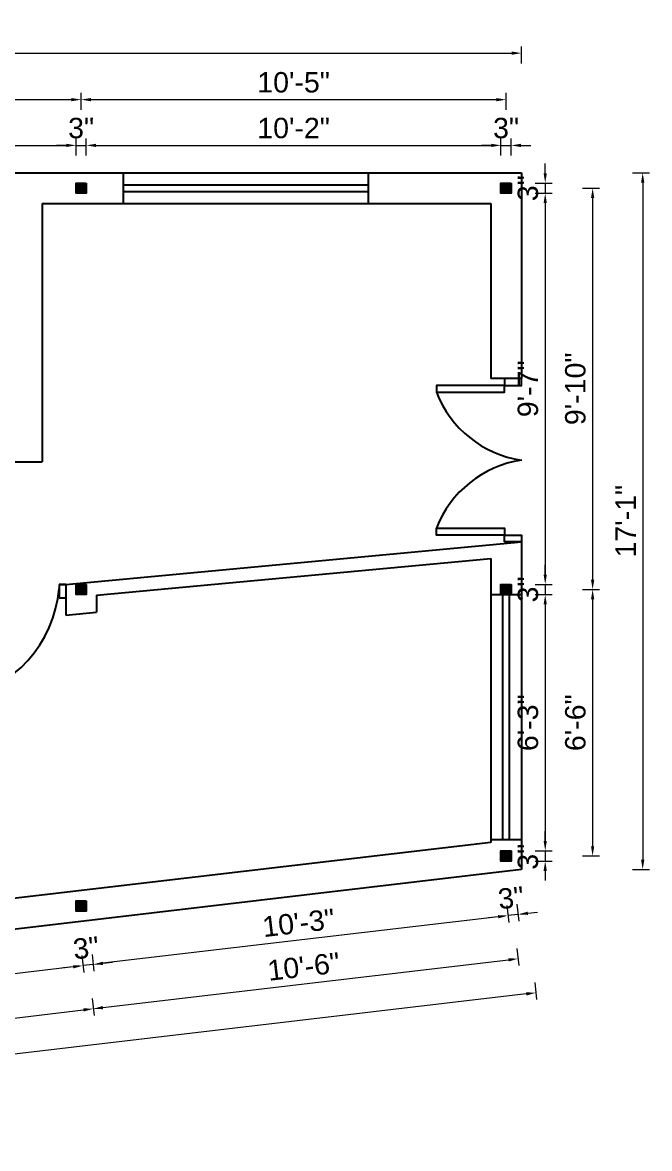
# Model space of a CAD drawing. Header units: inches. Extents: x 54699 to 80583, y -8431 to -3547.
# Drawn here: x 78046.1 to 78230.5, y -5225.6 to -4894.5 of the extents above; entities that cross this region are included whole.
import ezdxf

# ---------------------------------------------------------------- set-up
doc = ezdxf.new("R2010")
doc.units = ezdxf.units.IN
doc.header["$LTSCALE"] = 0.5
doc.header["$MEASUREMENT"] = 0
doc.header["$PDMODE"] = 66
doc.layers.add('DIMENSION', color=5, linetype='Continuous')
for name, color, linetype, lineweight in [('steps', 253, 'Continuous', 20), ('Toilet', 7, 'Continuous', 25), ('truss', 1, 'Continuous', 25)]:
    doc.layers.add(name, color=color, linetype=linetype, lineweight=lineweight)
doc.styles.add('Lettring Text', font='arial.ttf')
doc.dimstyles.new('Copy of Standard', dxfattribs={"dimtxt": 6, "dimasz": 2.875, "dimexe": 2, "dimexo": 4, "dimgap": 2, "dimtad": 1, "dimdec": 0, "dimrnd": 1, "dimzin": 0, "dimdsep": 46, "dimlunit": 4, "dimtxsty": 'Lettring Text', "dimcen": 0.1, "dimclrd": 7, "dimclre": 7, "dimclrt": 7, "dimazin": 0, "dimtfac": 0.645, "dimtdec": 0, "dimtmove": 1, "dimatfit": 0, "dimfxl": 3, "dimfxlon": 1, "dimtfillclr": 256, "dimtolj": 1, "dimtzin": 0, "dimlwd": -1, "dimlwe": -1, "dimarcsym": 2})
pattern_1 = [(315, (82961.14223, 68989.72669), (0.08838834765, 0.08838834765), [])]
pattern_2 = [(315, (82961.14223, 68990.22669), (0.08838834765, 0.08838834765), [])]

# ---------------------------------------------------------------- blocks, each defined once
blk = doc.blocks.new('*D1059')
at = {"layer": 'Defpoints', "color": 0, "ltscale": 0.5, "transparency": 16777216}
for p in [(78189.83, -4941.67), (78189.83, -4944.67), (78199.85, -4944.67)]:
    blk.add_point(p, dxfattribs=at)
at = {"layer": 'steps', "color": 7, "ltscale": 0.5, "transparency": 16777216}
for p, q in [((78199.85, -4938.8), (78199.85, -4935.92)), ((78196.85, -4941.67), (78201.85, -4941.67)), ((78199.85, -4941.67), (78199.85, -4944.67)), ((78196.85, -4944.67), (78201.85, -4944.67)), ((78199.85, -4947.55), (78199.85, -4950.42))]:
    blk.add_line(p, q, dxfattribs=at)
for points in [[(78199.37, -4938.8), (78200.32, -4938.8), (78199.85, -4941.67)], [(78199.37, -4947.55), (78200.32, -4947.55), (78199.85, -4944.67)]]:
    blk.add_solid(points, dxfattribs=at)
at = {"layer": 'steps', "color": 7, "ltscale": 0.5, "transparency": 16777216, "insert": (78194.78, -4943.17), "char_height": 6, "attachment_point": 5, "rotation": 90, "style": 'Lettring Text'}
blk.add_mtext('\\A1;3"', dxfattribs=at)
blk = doc.blocks.new('*D1060')
at = {"layer": 'Defpoints', "color": 0, "transparency": 16777216}
for p in [(78189.83, -4944.67), (78189.83, -5059.67), (78199.85, -5059.67)]:
    blk.add_point(p, dxfattribs=at)
at = {"layer": 'steps', "color": 7, "transparency": 16777216}
for p, q in [((78196.85, -4944.67), (78201.85, -4944.67)), ((78199.85, -4947.55), (78199.85, -5056.8)), ((78196.85, -5059.67), (78201.85, -5059.67))]:
    blk.add_line(p, q, dxfattribs=at)
for points in [[(78199.37, -4947.55), (78200.32, -4947.55), (78199.85, -4944.67)], [(78199.37, -5056.8), (78200.32, -5056.8), (78199.85, -5059.67)]]:
    blk.add_solid(points, dxfattribs=at)
at = {"layer": 'steps', "color": 7, "transparency": 16777216, "insert": (78194.78, -5002.17), "char_height": 6, "attachment_point": 5, "rotation": 90, "style": 'Lettring Text'}
blk.add_mtext('\\A1;9\'-7"', dxfattribs=at)
blk = doc.blocks.new('*D1061')
at = {"layer": 'Defpoints', "color": 0, "transparency": 16777216}
for p in [(78189.83, -5059.67), (78189.83, -5062.67), (78199.85, -5062.67)]:
    blk.add_point(p, dxfattribs=at)
at = {"layer": 'steps', "color": 7, "transparency": 16777216}
for p, q in [((78199.85, -5056.8), (78199.85, -5053.92)), ((78196.85, -5059.67), (78201.85, -5059.67)), ((78199.85, -5059.67), (78199.85, -5062.67)), ((78196.85, -5062.67), (78201.85, -5062.67)), ((78199.85, -5065.55), (78199.85, -5068.42))]:
    blk.add_line(p, q, dxfattribs=at)
for points in [[(78199.37, -5056.8), (78200.32, -5056.8), (78199.85, -5059.67)], [(78199.37, -5065.55), (78200.32, -5065.55), (78199.85, -5062.67)]]:
    blk.add_solid(points, dxfattribs=at)
at = {"layer": 'steps', "color": 7, "transparency": 16777216, "insert": (78194.78, -5061.17), "char_height": 6, "attachment_point": 5, "rotation": 90, "style": 'Lettring Text'}
blk.add_mtext('\\A1;3"', dxfattribs=at)
blk = doc.blocks.new('*D1062')
at = {"layer": 'Defpoints', "color": 0, "transparency": 16777216}
for p in [(78189.83, -5062.67), (78189.83, -5138.04), (78199.85, -5138.04)]:
    blk.add_point(p, dxfattribs=at)
at = {"layer": 'steps', "color": 7, "transparency": 16777216}
for p, q in [((78196.85, -5062.67), (78201.85, -5062.67)), ((78199.85, -5065.55), (78199.85, -5135.17)), ((78196.85, -5138.04), (78201.85, -5138.04))]:
    blk.add_line(p, q, dxfattribs=at)
for points in [[(78199.37, -5065.55), (78200.32, -5065.55), (78199.85, -5062.67)], [(78199.37, -5135.17), (78200.32, -5135.17), (78199.85, -5138.04)]]:
    blk.add_solid(points, dxfattribs=at)
at = {"layer": 'steps', "color": 7, "transparency": 16777216, "insert": (78194.78, -5100.36), "char_height": 6, "attachment_point": 5, "rotation": 90, "style": 'Lettring Text'}
blk.add_mtext('\\A1;6\'-3"', dxfattribs=at)
blk = doc.blocks.new('*D1063')
at = {"layer": 'Defpoints', "color": 0, "transparency": 16777216}
for p in [(78189.83, -5138.04), (78189.83, -5141.04), (78199.85, -5141.04)]:
    blk.add_point(p, dxfattribs=at)
at = {"layer": 'steps', "color": 7, "transparency": 16777216}
for p, q in [((78199.85, -5135.17), (78199.85, -5132.29)), ((78196.85, -5138.04), (78201.85, -5138.04)), ((78199.85, -5138.04), (78199.85, -5141.04)), ((78196.85, -5141.04), (78201.85, -5141.04)), ((78199.85, -5143.92), (78199.85, -5146.79))]:
    blk.add_line(p, q, dxfattribs=at)
for points in [[(78199.37, -5135.17), (78200.32, -5135.17), (78199.85, -5138.04)], [(78199.37, -5143.92), (78200.32, -5143.92), (78199.85, -5141.04)]]:
    blk.add_solid(points, dxfattribs=at)
at = {"layer": 'steps', "color": 7, "transparency": 16777216, "insert": (78194.78, -5139.77), "char_height": 6, "attachment_point": 5, "rotation": 90, "style": 'Lettring Text'}
blk.add_mtext('\\A1;3"', dxfattribs=at)
blk = doc.blocks.new('*D1064')
at = {"layer": 'Defpoints', "color": 0, "transparency": 16777216}
for p in [(78188.33, -4943.17), (78188.33, -5061.17), (78213.79, -5061.17)]:
    blk.add_point(p, dxfattribs=at)
at = {"layer": 'steps', "color": 7, "transparency": 16777216}
for p, q in [((78210.79, -4943.17), (78215.79, -4943.17)), ((78213.79, -4946.05), (78213.79, -5058.3)), ((78210.79, -5061.17), (78215.79, -5061.17))]:
    blk.add_line(p, q, dxfattribs=at)
for points in [[(78213.31, -4946.05), (78214.27, -4946.05), (78213.79, -4943.17)], [(78213.31, -5058.3), (78214.27, -5058.3), (78213.79, -5061.17)]]:
    blk.add_solid(points, dxfattribs=at)
at = {"layer": 'steps', "color": 7, "transparency": 16777216, "insert": (78208.73, -5002.17), "char_height": 6, "attachment_point": 5, "rotation": 90, "style": 'Lettring Text'}
blk.add_mtext('\\A1;9\'-10"', dxfattribs=at)
blk = doc.blocks.new('*D1065')
at = {"layer": 'Defpoints', "color": 0, "transparency": 16777216}
for p in [(78188.33, -5061.17), (78188.33, -5139.54), (78213.79, -5139.54)]:
    blk.add_point(p, dxfattribs=at)
at = {"layer": 'steps', "color": 7, "transparency": 16777216}
for p, q in [((78210.79, -5061.17), (78215.79, -5061.17)), ((78213.79, -5064.05), (78213.79, -5136.67)), ((78210.79, -5139.54), (78215.79, -5139.54))]:
    blk.add_line(p, q, dxfattribs=at)
for points in [[(78213.31, -5064.05), (78214.27, -5064.05), (78213.79, -5061.17)], [(78213.31, -5136.67), (78214.27, -5136.67), (78213.79, -5139.54)]]:
    blk.add_solid(points, dxfattribs=at)
at = {"layer": 'steps', "color": 7, "transparency": 16777216, "insert": (78208.73, -5100.36), "char_height": 6, "attachment_point": 5, "rotation": 90, "style": 'Lettring Text'}
blk.add_mtext('\\A1;6\'-6"', dxfattribs=at)
blk = doc.blocks.new('*D1066')
at = {"layer": 'Defpoints', "color": 0, "transparency": 16777216}
for p in [(78192.83, -4938.67), (78192.83, -5143.55), (78228.52, -5143.55)]:
    blk.add_point(p, dxfattribs=at)
at = {"layer": 'steps', "color": 7, "transparency": 16777216}
for p, q in [((78225.52, -4938.67), (78230.52, -4938.67)), ((78228.52, -4941.55), (78228.52, -5140.67)), ((78225.52, -5143.55), (78230.52, -5143.55))]:
    blk.add_line(p, q, dxfattribs=at)
for points in [[(78228.04, -4941.55), (78229, -4941.55), (78228.52, -4938.67)], [(78228.04, -5140.67), (78229, -5140.67), (78228.52, -5143.55)]]:
    blk.add_solid(points, dxfattribs=at)
at = {"layer": 'steps', "color": 7, "transparency": 16777216, "insert": (78223.51, -5041.11), "char_height": 6, "attachment_point": 5, "rotation": 90, "style": 'Lettring Text'}
blk.add_mtext('\\A1;17\'-1"', dxfattribs=at)
blk = doc.blocks.new('*D1078')
at = {"layer": 'Defpoints', "color": 0, "transparency": 16777216}
for p in [(78061.83, -4930.59), (77977.83, -4941.67), (78061.83, -4941.67)]:
    blk.add_point(p, dxfattribs=at)
at = {"layer": 'steps', "color": 7, "transparency": 16777216}
for p, q in [((77977.83, -4933.59), (77977.83, -4928.59)), ((78061.83, -4933.59), (78061.83, -4928.59)), ((77980.71, -4930.59), (78058.96, -4930.59))]:
    blk.add_line(p, q, dxfattribs=at)
for points in [[(77980.71, -4930.11), (77980.71, -4931.07), (77977.83, -4930.59)], [(78058.96, -4930.11), (78058.96, -4931.07), (78061.83, -4930.59)]]:
    blk.add_solid(points, dxfattribs=at)
at = {"layer": 'steps', "color": 7, "transparency": 16777216, "insert": (78019.83, -4925.59), "char_height": 6, "attachment_point": 5, "style": 'Lettring Text'}
blk.add_mtext("\\A1;7'", dxfattribs=at)
blk = doc.blocks.new('*D1079')
at = {"layer": 'Defpoints', "color": 0, "transparency": 16777216}
for p in [(78064.83, -4930.59), (78061.83, -4941.67), (78064.83, -4941.67)]:
    blk.add_point(p, dxfattribs=at)
at = {"layer": 'steps', "color": 7, "transparency": 16777216}
for p, q in [((78061.83, -4933.59), (78061.83, -4928.59)), ((78064.83, -4933.59), (78064.83, -4928.59)), ((78058.96, -4930.59), (78056.08, -4930.59)), ((78061.83, -4930.59), (78064.83, -4930.59)), ((78067.71, -4930.59), (78070.58, -4930.59))]:
    blk.add_line(p, q, dxfattribs=at)
for points in [[(78058.96, -4930.11), (78058.96, -4931.07), (78061.83, -4930.59)], [(78067.71, -4930.11), (78067.71, -4931.07), (78064.83, -4930.59)]]:
    blk.add_solid(points, dxfattribs=at)
at = {"layer": 'steps', "color": 7, "transparency": 16777216, "insert": (78063.33, -4925.52), "char_height": 6, "attachment_point": 5, "style": 'Lettring Text'}
blk.add_mtext('\\A1;3"', dxfattribs=at)
blk = doc.blocks.new('*D1080')
at = {"layer": 'Defpoints', "color": 0, "transparency": 16777216}
for p in [(78186.83, -4930.59), (78064.83, -4941.67), (78186.83, -4941.67)]:
    blk.add_point(p, dxfattribs=at)
at = {"layer": 'steps', "color": 7, "transparency": 16777216}
for p, q in [((78064.83, -4933.59), (78064.83, -4928.59)), ((78186.83, -4933.59), (78186.83, -4928.59)), ((78067.71, -4930.59), (78183.96, -4930.59))]:
    blk.add_line(p, q, dxfattribs=at)
for points in [[(78067.71, -4930.11), (78067.71, -4931.07), (78064.83, -4930.59)], [(78183.96, -4930.11), (78183.96, -4931.07), (78186.83, -4930.59)]]:
    blk.add_solid(points, dxfattribs=at)
at = {"layer": 'steps', "color": 7, "transparency": 16777216, "insert": (78125.83, -4925.52), "char_height": 6, "attachment_point": 5, "style": 'Lettring Text'}
blk.add_mtext('\\A1;10\'-2"', dxfattribs=at)
blk = doc.blocks.new('*D1081')
at = {"layer": 'Defpoints', "color": 0, "transparency": 16777216}
for p in [(78189.83, -4930.59), (78186.83, -4941.67), (78189.83, -4941.67)]:
    blk.add_point(p, dxfattribs=at)
at = {"layer": 'steps', "color": 7, "transparency": 16777216}
for p, q in [((78186.83, -4933.59), (78186.83, -4928.59)), ((78189.83, -4933.59), (78189.83, -4928.59)), ((78183.96, -4930.59), (78181.08, -4930.59)), ((78186.83, -4930.59), (78189.83, -4930.59)), ((78192.71, -4930.59), (78195.58, -4930.59))]:
    blk.add_line(p, q, dxfattribs=at)
for points in [[(78183.96, -4930.11), (78183.96, -4931.07), (78186.83, -4930.59)], [(78192.71, -4930.11), (78192.71, -4931.07), (78189.83, -4930.59)]]:
    blk.add_solid(points, dxfattribs=at)
at = {"layer": 'steps', "color": 7, "transparency": 16777216, "insert": (78188.33, -4925.52), "char_height": 6, "attachment_point": 5, "style": 'Lettring Text'}
blk.add_mtext('\\A1;3"', dxfattribs=at)
blk = doc.blocks.new('*D1083')
at = {"layer": 'Defpoints', "color": 0, "transparency": 16777216}
for p in [(78063.33, -4917.14), (77976.33, -4943.17), (78063.33, -4943.17)]:
    blk.add_point(p, dxfattribs=at)
at = {"layer": 'steps', "color": 7, "transparency": 16777216}
for p, q in [((77976.33, -4920.14), (77976.33, -4915.14)), ((78063.33, -4920.14), (78063.33, -4915.14)), ((77979.21, -4917.14), (78060.46, -4917.14))]:
    blk.add_line(p, q, dxfattribs=at)
for points in [[(77979.21, -4916.66), (77979.21, -4917.62), (77976.33, -4917.14)], [(78060.46, -4916.66), (78060.46, -4917.62), (78063.33, -4917.14)]]:
    blk.add_solid(points, dxfattribs=at)
at = {"layer": 'steps', "color": 7, "transparency": 16777216, "insert": (78019.83, -4912.07), "char_height": 6, "attachment_point": 5, "style": 'Lettring Text'}
blk.add_mtext('\\A1;7\'-3"', dxfattribs=at)
blk = doc.blocks.new('*D1084')
at = {"layer": 'Defpoints', "color": 0, "transparency": 16777216}
for p in [(78188.33, -4917.14), (78063.33, -4943.17), (78188.33, -4943.17)]:
    blk.add_point(p, dxfattribs=at)
at = {"layer": 'steps', "color": 7, "transparency": 16777216}
for p, q in [((78063.33, -4920.14), (78063.33, -4915.14)), ((78188.33, -4920.14), (78188.33, -4915.14)), ((78066.21, -4917.14), (78185.46, -4917.14))]:
    blk.add_line(p, q, dxfattribs=at)
for points in [[(78066.21, -4916.66), (78066.21, -4917.62), (78063.33, -4917.14)], [(78185.46, -4916.66), (78185.46, -4917.62), (78188.33, -4917.14)]]:
    blk.add_solid(points, dxfattribs=at)
at = {"layer": 'steps', "color": 7, "transparency": 16777216, "insert": (78125.83, -4912.07), "char_height": 6, "attachment_point": 5, "style": 'Lettring Text'}
blk.add_mtext('\\A1;10\'-5"', dxfattribs=at)
blk = doc.blocks.new('*D1085')
at = {"layer": 'Defpoints', "color": 0, "transparency": 16777216}
for p in [(78192.83, -4903.46), (77820.83, -4938.67), (78192.83, -4938.67)]:
    blk.add_point(p, dxfattribs=at)
at = {"layer": 'steps', "color": 7, "transparency": 16777216}
for p, q in [((77820.83, -4906.46), (77820.83, -4901.46)), ((77823.71, -4903.46), (78189.96, -4903.46)), ((78192.83, -4906.46), (78192.83, -4901.46))]:
    blk.add_line(p, q, dxfattribs=at)
for points in [[(77823.71, -4902.98), (77823.71, -4903.94), (77820.83, -4903.46)], [(78189.96, -4902.98), (78189.96, -4903.94), (78192.83, -4903.46)]]:
    blk.add_solid(points, dxfattribs=at)
at = {"layer": 'steps', "color": 7, "transparency": 16777216, "insert": (78006.83, -4898.39), "char_height": 6, "attachment_point": 5, "style": 'Lettring Text'}
blk.add_mtext("\\A1;31'", dxfattribs=at)
blk = doc.blocks.new('*D1051')
at = {"layer": 'Defpoints', "color": 0, "transparency": 16777216}
for p in [(78186.83, -5139.72), (78189.83, -5139.37), (78188.88, -5157.08)]:
    blk.add_point(p, dxfattribs=at)
at = {"layer": 'steps', "color": 7, "transparency": 16777216}
for p, q in [((78188.53, -5154.1), (78189.11, -5159.07)), ((78191.53, -5153.75), (78192.11, -5158.72)), ((78186.02, -5157.42), (78183.17, -5157.75)), ((78191.88, -5156.73), (78188.88, -5157.08)), ((78194.73, -5156.39), (78197.59, -5156.06))]:
    blk.add_line(p, q, dxfattribs=at)
for points in [[(78185.96, -5156.94), (78186.08, -5157.89), (78188.88, -5157.08)], [(78194.68, -5155.92), (78194.79, -5156.87), (78191.88, -5156.73)]]:
    blk.add_solid(points, dxfattribs=at)
at = {"layer": 'steps', "color": 7, "transparency": 16777216, "insert": (78189.78, -5151.87), "char_height": 6, "attachment_point": 5, "rotation": 6.7164, "style": 'Lettring Text'}
blk.add_mtext('\\A1;3"', dxfattribs=at)
blk = doc.blocks.new('*D1052')
at = {"layer": 'Defpoints', "color": 0, "transparency": 16777216}
for p in [(78186.83, -5139.72), (78064.83, -5154.09), (78066.88, -5171.45)]:
    blk.add_point(p, dxfattribs=at)
at = {"layer": 'steps', "color": 7, "transparency": 16777216}
for p, q in [((78188.53, -5154.1), (78189.11, -5159.07)), ((78186.02, -5157.42), (78069.73, -5171.11)), ((78066.53, -5168.47), (78067.11, -5173.44))]:
    blk.add_line(p, q, dxfattribs=at)
for points in [[(78185.96, -5156.94), (78186.08, -5157.89), (78188.88, -5157.08)], [(78069.68, -5170.64), (78069.79, -5171.59), (78066.88, -5171.45)]]:
    blk.add_solid(points, dxfattribs=at)
at = {"layer": 'steps', "color": 7, "transparency": 16777216, "insert": (78127.28, -5159.24), "char_height": 6, "attachment_point": 5, "rotation": 6.7164, "style": 'Lettring Text'}
blk.add_mtext('\\A1;10\'-3"', dxfattribs=at)
blk = doc.blocks.new('*D1053')
at = {"layer": 'Defpoints', "color": 0, "transparency": 16777216}
for p in [(78061.83, -5154.44), (78064.83, -5154.09), (78063.88, -5171.8)]:
    blk.add_point(p, dxfattribs=at)
at = {"layer": 'steps', "color": 7, "transparency": 16777216}
for p, q in [((78066.53, -5168.47), (78067.11, -5173.44)), ((78063.53, -5168.82), (78064.11, -5173.79)), ((78066.88, -5171.45), (78063.88, -5171.8)), ((78069.73, -5171.11), (78072.59, -5170.78)), ((78061.02, -5172.14), (78058.17, -5172.48))]:
    blk.add_line(p, q, dxfattribs=at)
for points in [[(78060.96, -5171.66), (78061.08, -5172.61), (78063.88, -5171.8)], [(78069.68, -5170.64), (78069.79, -5171.59), (78066.88, -5171.45)]]:
    blk.add_solid(points, dxfattribs=at)
at = {"layer": 'steps', "color": 7, "transparency": 16777216, "insert": (78064.78, -5166.6), "char_height": 6, "attachment_point": 5, "rotation": 6.7164, "style": 'Lettring Text'}
blk.add_mtext('\\A1;3"', dxfattribs=at)
blk = doc.blocks.new('*D1054')
at = {"layer": 'Defpoints', "color": 0, "transparency": 16777216}
for p in [(78061.83, -5154.44), (77977.83, -5164.33), (77979.88, -5181.69)]:
    blk.add_point(p, dxfattribs=at)
at = {"layer": 'steps', "color": 7, "transparency": 16777216}
for p, q in [((78063.53, -5168.82), (78064.11, -5173.79)), ((78061.02, -5172.14), (77982.73, -5181.36)), ((77979.53, -5178.72), (77980.11, -5183.68))]:
    blk.add_line(p, q, dxfattribs=at)
for points in [[(78060.96, -5171.66), (78061.08, -5172.61), (78063.88, -5171.8)], [(77982.68, -5180.88), (77982.79, -5181.83), (77979.88, -5181.69)]]:
    blk.add_solid(points, dxfattribs=at)
at = {"layer": 'steps', "color": 7, "transparency": 16777216, "insert": (78021.29, -5171.77), "char_height": 6, "attachment_point": 5, "rotation": 6.7164, "style": 'Lettring Text'}
blk.add_mtext('\\A1;7\'-1"', dxfattribs=at)
blk = doc.blocks.new('*D1087')
at = {"layer": 'Defpoints', "color": 0, "transparency": 16777216}
for p in [(78063.33, -5154.27), (77976.33, -5164.51), (78066.89, -5184.48)]:
    blk.add_point(p, dxfattribs=at)
at = {"layer": 'steps', "color": 7, "transparency": 16777216}
for p, q in [((78066.54, -5181.5), (78067.12, -5186.47)), ((77982.75, -5194.39), (78064.03, -5184.82)), ((77979.54, -5191.75), (77980.12, -5196.71))]:
    blk.add_line(p, q, dxfattribs=at)
for points in [[(78063.98, -5184.34), (78064.09, -5185.29), (78066.89, -5184.48)], [(77982.69, -5193.92), (77982.8, -5194.87), (77979.89, -5194.73)]]:
    blk.add_solid(points, dxfattribs=at)
at = {"layer": 'steps', "color": 7, "transparency": 16777216, "insert": (78022.81, -5184.64), "char_height": 6, "attachment_point": 5, "rotation": 6.7164, "style": 'Lettring Text'}
blk.add_mtext('\\A1;7\'-4"', dxfattribs=at)
blk = doc.blocks.new('*D1058')
at = {"layer": 'Defpoints', "color": 0, "transparency": 16777216}
for p in [(78188.33, -5139.54), (78063.33, -5154.27), (78191.89, -5169.76)]:
    blk.add_point(p, dxfattribs=at)
at = {"layer": 'steps', "color": 7, "transparency": 16777216}
for p, q in [((78191.54, -5166.78), (78192.12, -5171.75)), ((78069.75, -5184.15), (78189.03, -5170.1)), ((78066.54, -5181.5), (78067.12, -5186.47))]:
    blk.add_line(p, q, dxfattribs=at)
for points in [[(78188.98, -5169.62), (78189.09, -5170.57), (78191.89, -5169.76)], [(78069.69, -5183.67), (78069.8, -5184.62), (78066.89, -5184.48)]]:
    blk.add_solid(points, dxfattribs=at)
at = {"layer": 'steps', "color": 7, "transparency": 16777216, "insert": (78128.8, -5172.09), "char_height": 6, "attachment_point": 5, "rotation": 6.7164, "style": 'Lettring Text'}
blk.add_mtext('\\A1;10\'-6"', dxfattribs=at)
blk = doc.blocks.new('*D1088')
at = {"layer": 'Defpoints', "color": 0, "transparency": 16777216}
for p in [(78192.83, -5143.55), (77820.83, -5187.35), (77825.1, -5223.58)]:
    blk.add_point(p, dxfattribs=at)
at = {"layer": 'steps', "color": 7, "transparency": 16777216}
for p, q in [((78196.75, -5176.79), (78197.33, -5181.75)), ((78194.24, -5180.1), (77827.95, -5223.24)), ((77824.75, -5220.6), (77825.33, -5225.56))]:
    blk.add_line(p, q, dxfattribs=at)
for points in [[(78194.19, -5179.63), (78194.3, -5180.58), (78197.1, -5179.77)], [(77827.9, -5222.76), (77828.01, -5223.71), (77825.1, -5223.58)]]:
    blk.add_solid(points, dxfattribs=at)
at = {"layer": 'steps', "color": 7, "transparency": 16777216, "insert": (78010.5, -5196.64), "char_height": 6, "attachment_point": 5, "rotation": 6.7164, "style": 'Lettring Text'}
blk.add_mtext('\\A1;31\'-3"', dxfattribs=at)

msp = doc.modelspace()

# ---------------------------------------------------------------- hatches: boundary and pattern name
at = {"layer": 'Toilet'}
h = msp.add_hatch(dxfattribs=at)
h.set_pattern_fill('ANSI31', color=256, angle=270)
h.set_pattern_definition(pattern_1)
h.paths.add_polyline_path([(78064.83, -4944.67), (78064.83, -4941.67), (78061.83, -4941.67), (78061.83, -4944.67)])
h = msp.add_hatch(dxfattribs=at)
h.set_pattern_fill('ANSI31', color=256, angle=270)
h.set_pattern_definition(pattern_1)
h.paths.add_polyline_path([(78189.83, -4941.67), (78186.83, -4941.67), (78186.83, -4944.67), (78189.83, -4944.67)])
h = msp.add_hatch(dxfattribs=at)
h.set_pattern_fill('ANSI31', color=256, angle=270)
h.set_pattern_definition(pattern_2)
h.paths.add_polyline_path([(78061.83, -5062.67), (78064.83, -5062.67), (78064.83, -5059.67), (78061.83, -5059.67)])
h = msp.add_hatch(dxfattribs=at)
h.set_pattern_fill('ANSI31', color=256, angle=270)
h.set_pattern_definition(pattern_2)
h.paths.add_polyline_path([(78186.83, -5059.67), (78186.83, -5062.67), (78189.83, -5062.67), (78189.83, -5059.67)])
h = msp.add_hatch(dxfattribs=at)
h.set_pattern_fill('ANSI31', color=256, angle=270)
h.set_pattern_definition(pattern_1)
h.paths.add_polyline_path([(78189.83, -5141.04), (78189.83, -5138.04), (78186.83, -5138.04), (78186.83, -5141.04)])
h = msp.add_hatch(dxfattribs=at)
h.set_pattern_fill('ANSI31', color=256, angle=270)
h.set_pattern_definition(pattern_1)
h.paths.add_polyline_path([(78064.83, -5155.77), (78064.83, -5152.77), (78061.83, -5152.77), (78061.83, -5155.77)])

# ---------------------------------------------------------------- linework, layer by layer
at = {"layer": 'DIMENSION', "ltscale": 7}
for p, q in [((78075.83, -4947.67), (78075.83, -4938.67)), ((78147.83, -4947.67), (78147.83, -4938.67)), ((78075.83, -4942.17), (78147.83, -4942.17)), ((78075.83, -4944.17), (78147.83, -4944.17)), ((78056.83, -5059.67), (78056.83, -5063.67)), ((78056.83, -5059.67), (78058.83, -5059.67)), ((78056.83, -5063.67), (78058.83, -5063.67)), ((78183.83, -5062.67), (78192.83, -5062.67)), ((78187.33, -5134.67), (78187.33, -5062.67)), ((78189.33, -5134.67), (78189.33, -5062.67)), ((78183.83, -5134.67), (78192.83, -5134.67))]:
    msp.add_line(p, q, dxfattribs=at)
for points in [[(78187.83, -4999.17), (78187.83, -5001.17), (78192.83, -5001.17), (78192.83, -4999.17)], [(78187.83, -5001.17), (78167.83, -5001.17), (78167.83, -5003.17), (78187.83, -5003.17)], [(78187.83, -5045.17), (78167.83, -5045.17), (78167.83, -5043.17), (78187.83, -5043.17)], [(78187.83, -5047.17), (78187.83, -5045.17), (78192.83, -5045.17), (78192.83, -5047.17)]]:
    msp.add_lwpolyline(points, close=True, dxfattribs=at)
for centre, radius, start, end in [((78197.55, -4991.64), 31.88, 201.198, 261.4824), ((78197.55, -5054.7), 31.88, 98.5176, 158.802), ((78020.74, -5057.78), 36.23, 280.9657, 354.9754)]:
    msp.add_arc(centre, radius, start, end, dxfattribs=at)
at = {"layer": 'Toilet'}
for p, q in [((77820.83, -4938.67), (78192.83, -4938.67)), ((78192.83, -4938.67), (78192.83, -4999.17)), ((78051.83, -4947.67), (78183.83, -4947.67)), ((78051.83, -4947.67), (78051.83, -5023.67)), ((78183.83, -4947.67), (78183.83, -4999.17)), ((78192.83, -4999.17), (78183.83, -4999.17)), ((78012.83, -5023.67), (78051.83, -5023.67)), ((78058.83, -5059.67), (78192.83, -5047.17)), ((78192.83, -5047.17), (78192.83, -5143.55)), ((78067.83, -5062.85), (78183.83, -5052.03)), ((78183.83, -5052.03), (78183.83, -5135.54)), ((78058.83, -5059.67), (78056.83, -5059.67)), ((78058.83, -5059.67), (78058.83, -5063.67)), ((78058.83, -5059.67), (78058.83, -5068.71)), ((78067.83, -5062.85), (78067.83, -5067.87)), ((78058.83, -5068.71), (78067.83, -5067.87)), ((78183.83, -5135.54), (78017.83, -5155.09)), ((78192.83, -5143.55), (77820.83, -5187.35))]:
    msp.add_line(p, q, dxfattribs=at)
for points in [[(78064.83, -4941.67), (78064.83, -4944.67), (78061.83, -4944.67), (78061.83, -4941.67)], [(78189.83, -4941.67), (78189.83, -4944.67), (78186.83, -4944.67), (78186.83, -4941.67)], [(78064.83, -5059.67), (78064.83, -5062.67), (78061.83, -5062.67), (78061.83, -5059.67)], [(78189.83, -5059.67), (78189.83, -5062.67), (78186.83, -5062.67), (78186.83, -5059.67)], [(78189.83, -5138.04), (78189.83, -5141.04), (78186.83, -5141.04), (78186.83, -5138.04)], [(78064.83, -5152.77), (78064.83, -5155.77), (78061.83, -5155.77), (78061.83, -5152.77)]]:
    msp.add_lwpolyline(points, close=True, dxfattribs=at)
at = {"layer": 'truss', "ltscale": 7}
msp.add_line((78058.83, -5059.67), (78058.83, -5063.67), dxfattribs=at)

# ---------------------------------------------------------------- dimensions: what is measured, and where the dimension line sits
at = {"layer": 'steps'}
for base, p1, p2, picture, middle in [((78192.83, -4903.46), (77820.83, -4938.67), (78192.83, -4938.67), '*D1085', (78006.83, -4898.39)), ((78063.33, -4917.14), (77976.33, -4943.17), (78063.33, -4943.17), '*D1083', (78019.83, -4912.07)), ((78188.33, -4917.14), (78063.33, -4943.17), (78188.33, -4943.17), '*D1084', (78125.83, -4912.07)), ((78061.83, -4930.59), (77977.83, -4941.67), (78061.83, -4941.67), '*D1078', (78019.83, -4925.59)), ((78186.83, -4930.59), (78064.83, -4941.67), (78186.83, -4941.67), '*D1080', (78125.83, -4925.52))]:
    dim = msp.add_linear_dim(base=base, p1=p1, p2=p2, dimstyle='Copy of Standard', dxfattribs=at)
    dim.commit()
    dim.dimension.update_dxf_attribs({"geometry": picture, "text_midpoint": middle})
for base, p1, p2, picture, middle in [((78064.83, -4930.59), (78061.83, -4941.67), (78064.83, -4941.67), '*D1079', (78063.33, -4930.59)), ((78189.83, -4930.59), (78186.83, -4941.67), (78189.83, -4941.67), '*D1081', (78188.33, -4930.59))]:
    dim = msp.add_linear_dim(base=base, p1=p1, p2=p2, dimstyle='Copy of Standard', dxfattribs=at)
    dim.commit()
    dim.dimension.update_dxf_attribs({"geometry": picture, "text_midpoint": middle, "dimtype": 160})
at = {"layer": 'steps', "ltscale": 0.5}
dim = msp.add_linear_dim(base=(78199.85, -4944.67), p1=(78189.83, -4941.67), p2=(78189.83, -4944.67), angle=270, dimstyle='Copy of Standard', dxfattribs=at)
dim.commit()
dim.dimension.update_dxf_attribs({"geometry": '*D1059', "text_midpoint": (78199.85, -4943.17), "dimtype": 160})
at = {"layer": 'steps'}
for base, p1, p2, angle, picture, middle in [((78228.52, -5143.55), (78192.83, -4938.67), (78192.83, -5143.55), 270, '*D1066', (78223.51, -5041.11)), ((78213.79, -5061.17), (78188.33, -4943.17), (78188.33, -5061.17), 270, '*D1064', (78208.73, -5002.17)), ((78199.85, -5059.67), (78189.83, -4944.67), (78189.83, -5059.67), 270, '*D1060', (78194.78, -5002.17)), ((78213.79, -5139.54), (78188.33, -5061.17), (78188.33, -5139.54), 270, '*D1065', (78208.73, -5100.36)), ((78199.85, -5138.04), (78189.83, -5062.67), (78189.83, -5138.04), 270, '*D1062', (78194.78, -5100.36)), ((78191.89, -5169.76), (78063.33, -5154.27), (78188.33, -5139.54), 186.7164, '*D1058', (78128.8, -5172.09)), ((78066.88, -5171.45), (78186.83, -5139.72), (78064.83, -5154.09), 6.7164, '*D1052', (78127.28, -5159.24)), ((78066.89, -5184.48), (77976.33, -5164.51), (78063.33, -5154.27), 186.7164, '*D1087', (78022.81, -5184.64)), ((77979.88, -5181.69), (78061.83, -5154.44), (77977.83, -5164.33), 6.7164, '*D1054', (78021.29, -5171.77))]:
    dim = msp.add_linear_dim(base=base, p1=p1, p2=p2, angle=angle, dimstyle='Copy of Standard', dxfattribs=at)
    dim.commit()
    dim.dimension.update_dxf_attribs({"geometry": picture, "text_midpoint": middle})
for base, p1, p2, angle, picture, middle, dimtype in [((78199.85, -5062.67), (78189.83, -5059.67), (78189.83, -5062.67), 270, '*D1061', (78199.85, -5061.17), 160), ((78199.85, -5141.04), (78189.83, -5138.04), (78189.83, -5141.04), 270, '*D1063', (78199.85, -5139.77), 160), ((78188.88, -5157.08), (78189.83, -5139.37), (78186.83, -5139.72), 186.7164, '*D1051', (78190.38, -5156.91), 161), ((78063.88, -5171.8), (78064.83, -5154.09), (78061.83, -5154.44), 6.7164, '*D1053', (78065.38, -5171.63), 160)]:
    dim = msp.add_linear_dim(base=base, p1=p1, p2=p2, angle=angle, dimstyle='Copy of Standard', dxfattribs=at)
    dim.commit()
    dim.dimension.update_dxf_attribs({"geometry": picture, "text_midpoint": middle, "dimtype": dimtype})
dim = msp.add_aligned_dim(p1=(78192.83, -5143.55), p2=(77820.83, -5187.35), distance=36.47, dimstyle='Copy of Standard', dxfattribs=at)
dim.commit()
dim.dimension.update_dxf_attribs({"geometry": '*D1088', "text_midpoint": (78010.5, -5196.64)})

doc.saveas('drawing.dxf')
